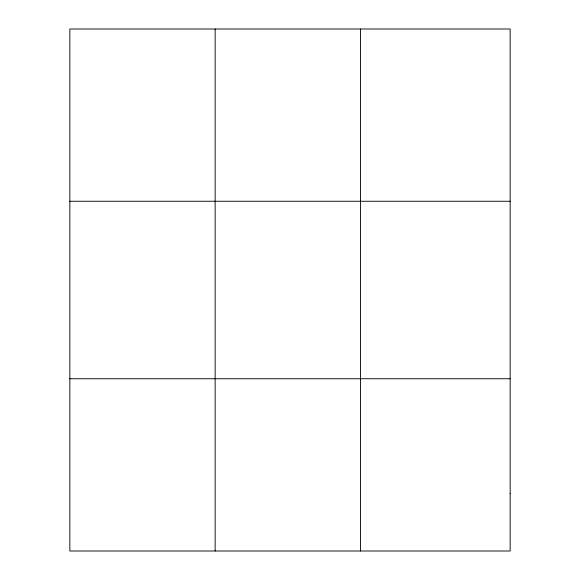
<?xml version="1.0" encoding="UTF-8"?>
<svg xmlns="http://www.w3.org/2000/svg" width="580" height="580" viewBox="0 0 580 580"><rect width="100%" height="100%" fill="white"/><g stroke="black" fill="none" stroke-linecap="round" stroke-linejoin="round"><path stroke-width="0.87" d="M215.144 551L215.144 29M360.448 551L360.448 29M69.839 201.26L510.161 201.26M69.839 378.74L510.161 378.74M510.161 493.58L510.161 551L69.839 551L69.839 29L510.161 29L510.161 493.58"/></g></svg>
